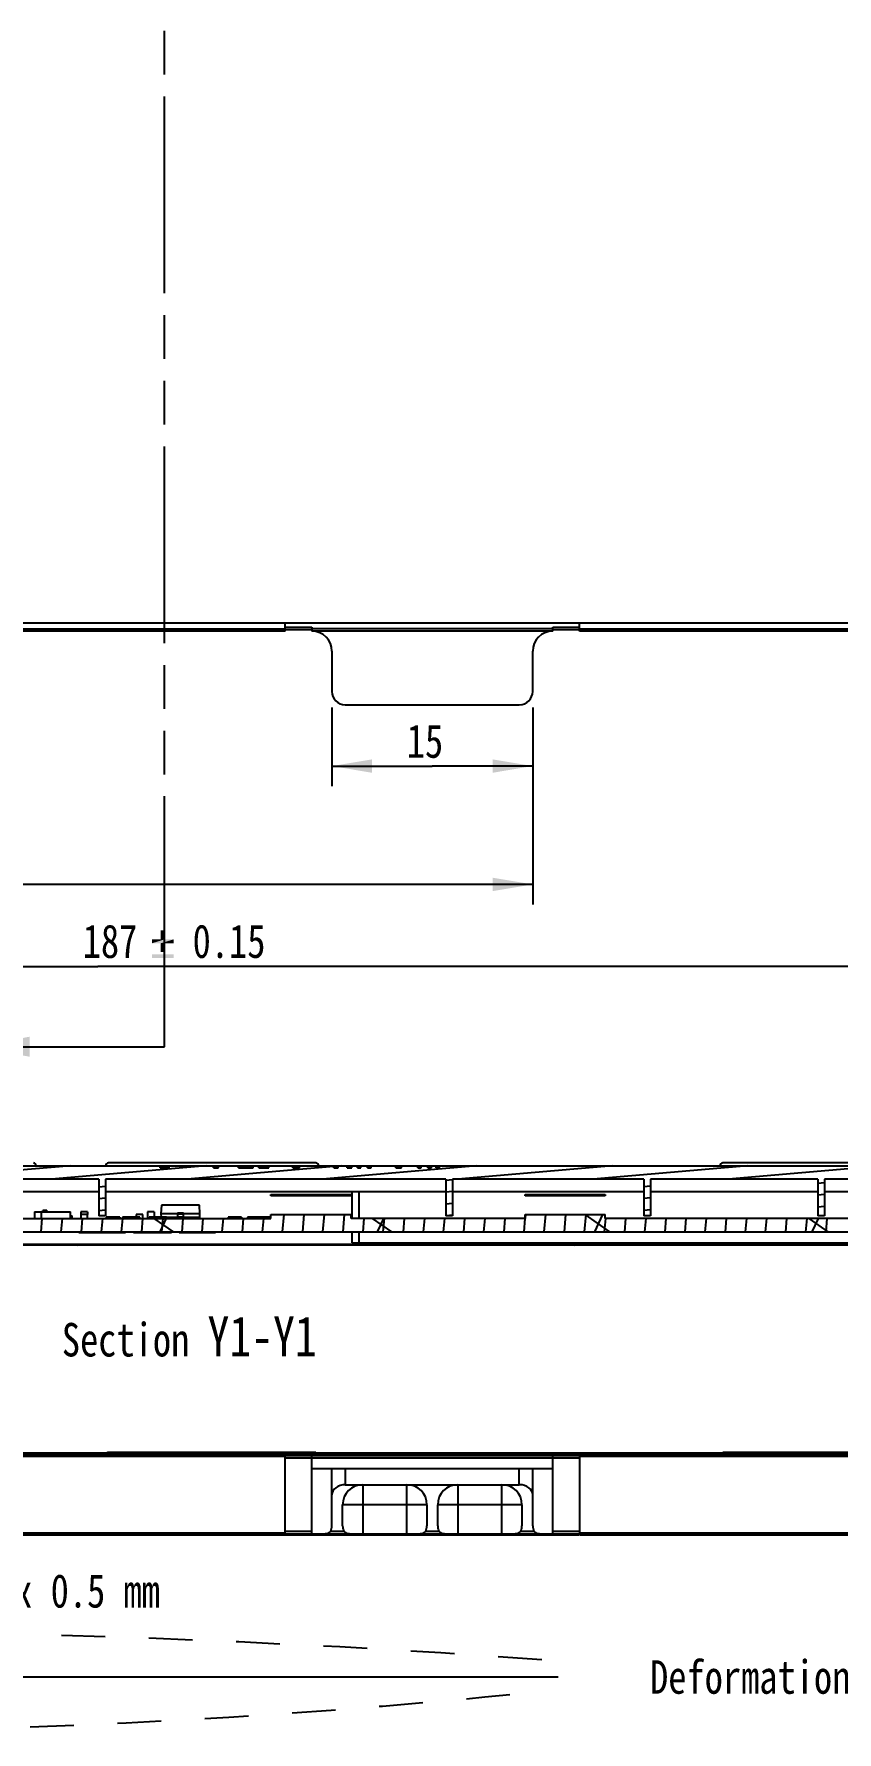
# Model space of a CAD drawing. Header units: millimetres. Extents: x 0 to 594, y 0 to 420.
# Drawn here: x 175.8 to 235.8, y 162.7 to 289.6 of the extents above; entities that cross this region are included whole.
import ezdxf
from ezdxf.enums import TextEntityAlignment as Align

# ---------------------------------------------------------------- set-up
doc = ezdxf.new("R2010")
doc.units = ezdxf.units.MM
doc.header["$LTSCALE"] = 32.67
doc.linetypes.add('DASHED', pattern=[0.2, 0.1, -0.1])
doc.linetypes.add('PHANTOM', pattern=[0.8, 0.45, -0.05, 0.1, -0.05, 0.1, -0.05])
doc.layers.get('0').update_dxf_attribs({"linetype": 'CONTINUOUS'})
doc.styles.get("Standard").update_dxf_attribs({"font": 'txt', "width": 0.8})
doc.dimstyles.new('DIMSTYLE_1', dxfattribs={"dimtxt": 2.5, "dimasz": 3, "dimexe": 1.5, "dimexo": 1.2, "dimtad": 1, "dimdsep": 46, "dimtxsty": 'STANDARD', "dimblk": '_FILLED', "dimblk1": '_FILLED', "dimblk2": '_FILLED', "dimcen": 0.09, "dimazin": 2, "dimtp": 0.01, "dimtm": 0.01, "dimtfac": 1, "dimtofl": 0, "dimtmove": 0, "dimatfit": 3, "dimldrblk": '_FILLED', "dimfxl": 1, "dimtolj": 1, "dimarcsym": 0})
doc.dimstyles.new('DIMSTYLE_2', dxfattribs={"dimtxt": 2.5, "dimasz": 3, "dimexe": 1.5, "dimexo": 1.2, "dimtad": 1, "dimdsep": 46, "dimtxsty": 'STANDARD', "dimblk": '_FILLED', "dimblk1": '_FILLED', "dimblk2": '_FILLED', "dimcen": 0.09, "dimazin": 2, "dimtol": 1, "dimtp": 0.15, "dimtm": 0.15, "dimtfac": 1, "dimtofl": 0, "dimtmove": 0, "dimatfit": 3, "dimldrblk": '_FILLED', "dimfxl": 1, "dimtolj": 1, "dimarcsym": 0})
doc.dimstyles.get("Standard").update_dxf_attribs({"dimtxt": 2.5, "dimasz": 3, "dimexe": 1.5, "dimexo": 1.2, "dimtad": 1, "dimdsep": 46, "dimtxsty": 'STANDARD', "dimblk": '_FILLED', "dimblk1": '_FILLED', "dimblk2": '_FILLED', "dimcen": 0.09, "dimazin": 2, "dimtol": 1, "dimtp": 0.01, "dimtm": 0.01, "dimtfac": 1, "dimtofl": 0, "dimtmove": 0, "dimatfit": 3, "dimldrblk": '_FILLED', "dimfxl": 1, "dimtolj": 1, "dimarcsym": 0})

# ---------------------------------------------------------------- blocks, each defined once
blk = doc.blocks.new('_FILLED')
at = {"color": 0, "linetype": 'BYBLOCK'}
blk.add_solid([(0, 0), (-1, 0.167), (-1, -0.167)], dxfattribs=at)
blk = doc.blocks.new('XSEC_FILLED')
at = {"color": 0, "linetype": 'BYBLOCK'}
blk.add_solid([(0, 0), (-1, 0.1875), (-1, -0.1875)], dxfattribs=at)
blk = doc.blocks.new('*D9')
at = {"color": 7, "linetype": 'CONTINUOUS'}
for p, q in [((87.05, 239.27), (87.05, 224.55)), ((213.05, 239.27), (213.05, 224.55)), ((87.05, 226.05), (150.05, 226.05)), ((213.05, 226.05), (150.05, 226.05))]:
    blk.add_line(p, q, dxfattribs=at)
at = {"color": 7, "linetype": 'CONTINUOUS', "xscale": 3, "yscale": 3, "zscale": 3, "rotation": 180}
blk.add_blockref('_FILLED', (87.05, 226.05), dxfattribs=at)
at = {"color": 7, "linetype": 'CONTINUOUS', "xscale": 3, "yscale": 3, "zscale": 3}
blk.add_blockref('_FILLED', (213.05, 226.05), dxfattribs=at)
at = {"color": 7, "linetype": 'CONTINUOUS', "insert": (150.05, 229.17), "char_height": 2.5, "width": 6, "attachment_point": 2, "line_spacing_factor": 0.9}
blk.add_mtext('126', dxfattribs=at)
blk = doc.blocks.new('*D11')
at = {"color": 7, "linetype": 'CONTINUOUS'}
for p, q in [((198.05, 239.27), (198.05, 233.39)), ((213.05, 239.27), (213.05, 233.39)), ((198.05, 234.89), (205.55, 234.89)), ((213.05, 234.89), (205.55, 234.89))]:
    blk.add_line(p, q, dxfattribs=at)
at = {"color": 7, "linetype": 'CONTINUOUS', "xscale": 3, "yscale": 3, "zscale": 3, "rotation": 180}
blk.add_blockref('_FILLED', (198.05, 234.89), dxfattribs=at)
at = {"color": 7, "linetype": 'CONTINUOUS', "xscale": 3, "yscale": 3, "zscale": 3}
blk.add_blockref('_FILLED', (213.05, 234.89), dxfattribs=at)
at = {"color": 7, "linetype": 'CONTINUOUS', "insert": (205, 238.01), "char_height": 2.5, "width": 4, "attachment_point": 2, "line_spacing_factor": 0.9}
blk.add_mtext('15', dxfattribs=at)
blk = doc.blocks.new('*D13')
at = {"color": 7, "linetype": 'CONTINUOUS'}
for p, q in [((87.05, 239.27), (87.05, 218.43)), ((274.05, 239.27), (274.05, 218.43)), ((87.05, 219.93), (180.55, 219.93)), ((274.05, 219.93), (180.55, 219.93))]:
    blk.add_line(p, q, dxfattribs=at)
at = {"color": 7, "linetype": 'CONTINUOUS', "xscale": 3, "yscale": 3, "zscale": 3, "rotation": 180}
blk.add_blockref('_FILLED', (87.05, 219.93), dxfattribs=at)
at = {"color": 7, "linetype": 'CONTINUOUS', "xscale": 3, "yscale": 3, "zscale": 3}
blk.add_blockref('_FILLED', (274.05, 219.93), dxfattribs=at)
at = {"color": 7, "linetype": 'CONTINUOUS', "width": 0.8}
for s, p in [('187', (181.47, 220.56)), ('0.15', (190.36, 220.56))]:
    blk.add_text(s, height=2.5, dxfattribs=at).set_placement(p, align=Align.CENTER)

msp = doc.modelspace()

# ---------------------------------------------------------------- linework, layer by layer
at = {"color": 7, "linetype": 'PHANTOM'}
for p, q in [((185.55, 217.928), (185.55, 362.583)), ((185.55, 213.928), (185.55, 217.928))]:
    msp.add_line(p, q, dxfattribs=at)
at = {"color": 7, "linetype": 'CONTINUOUS'}
for p, q in [((299.45, 245.568), (61.65, 245.568)), ((166.55, 245.128), (194.55, 245.128)), ((194.55, 244.968), (166.55, 244.968)), ((194.55, 244.968), (194.55, 245.568)), ((194.55, 245.268), (196.55, 245.268)), ((196.55, 245.068), (194.55, 245.068)), ((196.55, 245.268), (196.55, 244.968)), ((196.55, 245.175), (214.55, 245.172)), ((214.55, 244.968), (196.55, 244.968)), ((214.55, 245.268), (216.55, 245.268)), ((214.55, 244.968), (214.55, 245.268)), ((216.55, 245.068), (214.55, 245.068)), ((216.55, 244.968), (216.55, 245.568)), ((216.55, 245.128), (255.55, 245.128)), ((255.55, 244.968), (216.55, 244.968)), ((198.05, 243.468), (198.05, 240.468)), ((213.05, 240.468), (213.05, 243.468)), ((199.05, 239.468), (212.05, 239.468)), ((181.55, 213.928), (185.55, 213.928)), ((119.091, 205.036), (282.772, 205.036)), ((178.535, 205.036), (166.991, 204.026)), ((188.652, 205.036), (177.108, 204.026)), ((196.85, 205.246), (181.35, 205.246)), ((185.204, 204.886), (185.204, 205.036)), ((185.204, 204.886), (185.895, 204.886)), ((185.55, 204.886), (185.55, 205.036)), ((185.895, 204.886), (185.895, 205.036)), ((198.179, 204.985), (187.224, 204.026)), ((189.19, 204.886), (189.19, 205.036)), ((189.19, 204.886), (189.565, 204.886)), ((189.303, 205.036), (189.303, 204.886)), ((189.565, 204.886), (189.565, 205.036)), ((191.078, 204.886), (191.078, 205.036)), ((191.078, 204.886), (192.168, 204.886)), ((192.168, 204.886), (192.168, 205.036)), ((192.585, 204.886), (192.585, 205.036)), ((192.585, 204.886), (193.339, 204.886)), ((192.728, 204.886), (192.728, 205.036)), ((193.03, 204.886), (193.03, 205.036)), ((193.339, 204.886), (193.339, 205.036)), ((195.127, 204.886), (195.127, 205.036)), ((195.127, 204.886), (195.637, 204.886)), ((195.516, 205.036), (195.516, 204.886)), ((195.637, 204.886), (195.637, 205.036)), ((208.885, 205.036), (197.341, 204.026)), ((198.179, 204.886), (198.179, 205.036)), ((198.179, 204.886), (198.519, 204.886)), ((198.239, 204.886), (198.239, 205.036)), ((198.769, 205.036), (198.519, 205.015)), ((198.519, 204.886), (198.519, 205.036)), ((199.191, 204.886), (199.191, 205.036)), ((199.191, 204.886), (199.532, 204.886)), ((199.472, 204.886), (199.472, 205.036)), ((199.532, 204.886), (199.532, 205.036)), ((199.948, 204.886), (199.948, 205.036)), ((199.948, 204.886), (200.206, 204.886)), ((200.206, 204.886), (200.206, 205.036)), ((200.711, 204.886), (200.711, 205.036)), ((200.711, 204.886), (200.976, 204.886)), ((200.976, 204.886), (200.976, 205.036)), ((202.818, 204.886), (202.818, 205.036)), ((202.818, 204.886), (203.241, 204.886)), ((203.088, 204.886), (203.088, 205.036)), ((203.241, 204.886), (203.241, 205.036)), ((204.456, 204.886), (204.456, 205.036)), ((204.456, 204.886), (204.714, 204.886)), ((204.714, 204.886), (204.714, 205.036)), ((205.22, 204.886), (205.22, 205.036)), ((205.22, 204.886), (205.484, 204.886)), ((205.484, 204.886), (205.484, 205.036)), ((205.831, 204.886), (205.831, 205.036)), ((205.831, 204.886), (206.084, 204.886)), ((206.084, 204.886), (206.084, 205.036)), ((219.002, 205.036), (207.458, 204.026)), ((229.119, 205.036), (217.574, 204.026)), ((240.41, 205.246), (227.25, 205.246)), ((239.235, 205.036), (227.691, 204.026)), ((180.625, 204.026), (149.3, 204.026)), ((180.625, 203.096), (149.3, 203.096)), ((180.625, 204.026), (180.625, 201.296)), ((181.125, 203.493), (180.625, 203.449)), ((181.125, 204.026), (181.125, 201.296)), ((206.55, 204.026), (181.125, 204.026)), ((206.55, 203.096), (181.125, 203.096)), ((199.55, 201.096), (199.55, 203.096)), ((200.05, 203.096), (200.05, 201.096)), ((206.55, 204.026), (206.55, 201.296)), ((207.05, 203.991), (206.55, 203.947)), ((207.05, 203.106), (206.55, 203.062)), ((221.35, 204.026), (207.05, 204.026)), ((207.05, 204.026), (207.05, 201.296)), ((221.35, 203.096), (207.05, 203.096)), ((221.35, 204.026), (221.35, 201.296)), ((221.85, 203.515), (221.35, 203.472)), ((234.35, 204.026), (221.85, 204.026)), ((221.85, 204.026), (221.85, 201.296)), ((234.35, 203.096), (221.85, 203.096)), ((234.35, 204.026), (234.35, 201.296)), ((234.85, 203.768), (234.35, 203.724)), ((236.8, 204.026), (234.85, 204.026)), ((234.85, 204.026), (234.85, 201.296)), ((236.8, 203.096), (234.85, 203.096)), ((176.45, 201.596), (176.45, 201.697)), ((176.75, 201.697), (176.45, 201.697)), ((176.75, 201.697), (176.75, 201.596)), ((181.125, 202.608), (180.625, 202.564)), ((181.125, 201.723), (180.625, 201.679)), ((185.303, 202.089), (185.27, 201.447)), ((188.148, 202.096), (185.311, 202.096)), ((188.19, 201.447), (188.156, 202.089)), ((193.475, 202.886), (199.475, 202.886)), ((193.475, 202.786), (193.475, 202.886)), ((199.475, 202.786), (193.475, 202.786)), ((194.307, 202.786), (194.354, 202.886)), ((195.212, 202.786), (195.258, 202.886)), ((196.116, 202.786), (196.163, 202.886)), ((197.021, 202.786), (197.067, 202.886)), ((197.925, 202.786), (197.972, 202.886)), ((198.829, 202.786), (198.876, 202.886)), ((199.475, 202.886), (199.475, 202.786)), ((207.05, 202.221), (206.55, 202.177)), ((212.475, 202.886), (218.475, 202.886)), ((212.475, 202.786), (212.475, 202.886)), ((218.475, 202.786), (212.475, 202.786)), ((213.3, 202.786), (213.347, 202.886)), ((214.205, 202.786), (214.252, 202.886)), ((215.109, 202.786), (215.156, 202.886)), ((216.014, 202.786), (216.06, 202.886)), ((216.918, 202.786), (216.965, 202.886)), ((217.823, 202.786), (217.869, 202.886)), ((218.475, 202.886), (218.475, 202.786)), ((221.85, 202.63), (221.35, 202.587)), ((221.85, 201.745), (221.35, 201.701)), ((234.85, 202.883), (234.35, 202.839)), ((234.85, 201.997), (234.35, 201.954)), ((158.874, 201.096), (193.475, 201.096)), ((175.819, 201.596), (175.819, 201.096)), ((175.819, 201.596), (178.519, 201.596)), ((176.386, 201.096), (176.298, 200.096)), ((176.319, 201.596), (176.319, 201.096)), ((177.89, 201.096), (177.802, 200.096)), ((178.519, 201.096), (178.519, 201.596)), ((178.519, 201.297), (178.639, 201.297)), ((178.639, 201.096), (178.639, 201.297)), ((179.279, 201.396), (179.279, 201.096)), ((179.779, 201.396), (179.279, 201.396)), ((179.28, 201.596), (179.28, 201.396)), ((179.78, 201.596), (179.28, 201.596)), ((179.393, 201.096), (179.306, 200.096)), ((179.779, 201.096), (179.779, 201.396)), ((179.78, 201.596), (179.78, 201.396)), ((181.125, 201.296), (180.625, 201.296)), ((180.897, 201.096), (180.809, 200.096)), ((181.19, 201.196), (181.19, 201.096)), ((182.19, 201.196), (181.19, 201.196)), ((182.19, 201.196), (182.19, 201.096)), ((182.401, 201.096), (182.313, 200.096)), ((183.699, 201.196), (182.399, 201.196)), ((182.399, 201.196), (182.399, 201.096)), ((183.916, 201.396), (183.416, 201.396)), ((183.416, 201.396), (183.416, 201.196)), ((183.699, 201.096), (183.699, 201.196)), ((183.904, 201.096), (183.817, 200.096)), ((183.916, 201.096), (183.916, 201.396)), ((184.766, 201.596), (184.266, 201.596)), ((184.266, 201.596), (184.266, 201.096)), ((185.699, 201.196), (184.399, 201.196)), ((184.399, 201.196), (184.399, 201.096)), ((184.766, 201.596), (184.766, 201.196)), ((186.206, 200.096), (184.778, 201.096)), ((185.223, 200.096), (185.699, 201.118)), ((185.27, 201.446), (185.283, 201.196)), ((186.507, 201.446), (185.276, 201.447)), ((185.408, 201.096), (185.32, 200.096)), ((185.699, 201.096), (185.699, 201.196)), ((186.507, 201.174), (185.699, 201.174)), ((185.999, 201.096), (185.999, 201.178)), ((186.507, 201.511), (186.952, 201.511)), ((186.507, 201.511), (186.507, 201.228)), ((186.952, 201.41), (186.507, 201.41)), ((186.507, 201.228), (186.952, 201.228)), ((186.507, 201.206), (186.952, 201.206)), ((186.507, 201.096), (186.507, 201.206)), ((186.912, 201.096), (186.824, 200.096)), ((186.952, 201.228), (186.952, 201.511)), ((188.183, 201.447), (186.952, 201.446)), ((186.952, 201.206), (186.952, 201.096)), ((188.167, 201.174), (186.952, 201.174)), ((188.175, 201.174), (188.19, 201.446)), ((188.415, 201.096), (188.328, 200.096)), ((189.919, 201.096), (189.832, 200.096)), ((191.289, 201.196), (190.289, 201.196)), ((190.289, 201.196), (190.289, 201.096)), ((191.289, 201.196), (191.289, 201.096)), ((191.423, 201.096), (191.335, 200.096)), ((193.475, 201.196), (191.753, 201.196)), ((191.753, 201.196), (191.753, 201.096)), ((192.926, 201.096), (192.839, 200.096)), ((193.475, 201.396), (199.475, 201.396)), ((193.475, 201.096), (193.475, 201.396)), ((194.456, 201.396), (194.343, 200.096)), ((195.96, 201.396), (195.846, 200.096)), ((197.464, 201.396), (197.35, 200.096)), ((198.967, 201.396), (198.854, 200.096)), ((199.475, 201.096), (199.475, 201.396)), ((212.475, 201.096), (199.475, 201.096)), ((200.445, 201.096), (200.357, 200.096)), ((202.516, 200.096), (201.088, 201.096)), ((201.459, 200.096), (201.925, 201.096)), ((201.949, 201.096), (201.861, 200.096)), ((203.452, 201.096), (203.365, 200.096)), ((204.956, 201.096), (204.868, 200.096)), ((206.46, 201.096), (206.372, 200.096)), ((207.05, 201.296), (206.55, 201.296)), ((207.05, 201.335), (206.604, 201.296)), ((207.963, 201.096), (207.876, 200.096)), ((209.467, 201.096), (209.379, 200.096)), ((210.971, 201.096), (210.883, 200.096)), ((212.474, 201.096), (212.387, 200.096)), ((212.475, 201.396), (218.475, 201.396)), ((212.475, 201.096), (212.475, 201.396)), ((212.501, 201.396), (212.475, 201.098)), ((214.004, 201.396), (213.891, 200.096)), ((215.508, 201.396), (215.394, 200.096)), ((217.012, 201.396), (216.898, 200.096)), ((218.826, 200.096), (216.97, 201.396)), ((217.695, 200.096), (218.301, 201.396)), ((218.489, 201.096), (218.402, 200.096)), ((218.475, 201.096), (218.475, 201.396)), ((239.55, 201.096), (218.475, 201.096)), ((219.993, 201.096), (219.905, 200.096)), ((221.85, 201.296), (221.35, 201.296)), ((221.496, 201.096), (221.409, 200.096)), ((223, 201.096), (222.913, 200.096)), ((224.504, 201.096), (224.416, 200.096)), ((226.008, 201.096), (225.92, 200.096)), ((227.511, 201.096), (227.424, 200.096)), ((229.015, 201.096), (228.927, 200.096)), ((230.519, 201.096), (230.431, 200.096)), ((232.022, 201.096), (231.935, 200.096)), ((233.526, 201.096), (233.438, 200.096)), ((235.136, 200.096), (233.708, 201.096)), ((233.931, 200.096), (234.397, 201.096)), ((234.85, 201.296), (234.35, 201.296)), ((235.03, 201.096), (234.942, 200.096)), ((67.75, 199.176), (293.35, 199.176)), ((147.55, 200.096), (239.55, 200.096)), ((179.021, 199.096), (179.192, 199.176)), ((179.132, 200.046), (179.132, 200.096)), ((179.132, 200.046), (182.632, 200.046)), ((179.57, 200.046), (179.57, 200.096)), ((180.591, 200.046), (180.591, 200.096)), ((181.174, 200.046), (181.174, 200.096)), ((182.195, 200.046), (182.195, 200.096)), ((182.632, 200.046), (182.632, 200.096)), ((183.216, 200.046), (183.216, 200.096)), ((183.216, 200.046), (186.059, 200.046)), ((183.289, 200.046), (183.289, 200.096)), ((183.58, 200.046), (183.58, 200.096)), ((183.872, 200.046), (183.872, 200.096)), ((184.236, 200.046), (184.236, 200.096)), ((184.893, 200.046), (184.893, 200.096)), ((185.257, 200.046), (185.257, 200.096)), ((185.549, 200.046), (185.549, 200.096)), ((185.841, 200.046), (185.841, 200.096)), ((185.986, 200.046), (185.986, 200.096)), ((186.059, 200.046), (186.059, 200.096)), ((186.643, 200.046), (186.643, 200.096)), ((186.643, 200.046), (189.341, 200.046)), ((186.716, 200.046), (186.716, 200.096)), ((186.934, 200.046), (186.934, 200.096)), ((187.226, 200.046), (187.226, 200.096)), ((187.591, 200.046), (187.591, 200.096)), ((188.903, 200.046), (188.903, 200.096)), ((189.341, 200.046), (189.341, 200.096)), ((199.55, 199.276), (199.55, 200.096)), ((199.55, 199.276), (239.55, 199.276)), ((200.05, 200.096), (200.05, 199.276)), ((216.143, 199.096), (216.315, 199.176)), ((293.05, 199.096), (68.05, 199.096)), ((60.71, 183.486), (300.39, 183.486)), ((299.95, 183.566), (61.15, 183.566)), ((194.55, 183.326), (166.55, 183.326)), ((196.85, 183.616), (181.35, 183.616)), ((194.55, 177.466), (194.55, 183.486)), ((194.55, 183.406), (216.55, 183.406)), ((216.55, 183.206), (194.55, 183.206)), ((196.55, 177.546), (196.55, 183.402)), ((214.55, 177.546), (214.55, 183.401)), ((216.55, 183.486), (216.55, 177.466)), ((255.55, 183.326), (216.55, 183.326)), ((240.41, 183.616), (227.25, 183.616)), ((196.55, 182.416), (214.55, 182.416)), ((198.05, 178.149), (198.05, 182.416)), ((199.05, 182.416), (199.05, 181.216)), ((212.05, 181.216), (212.05, 182.416)), ((213.05, 178.149), (213.05, 182.416)), ((199.05, 181.216), (212.05, 181.216)), ((200.35, 181.216), (200.35, 177.546)), ((203.65, 177.546), (203.65, 181.216)), ((207.45, 181.216), (207.45, 177.546)), ((210.75, 177.546), (210.75, 181.216)), ((205.15, 179.716), (198.85, 179.716)), ((198.85, 178.149), (198.85, 179.716)), ((205.15, 179.716), (205.15, 178.149)), ((212.25, 179.716), (205.95, 179.716)), ((205.95, 178.149), (205.95, 179.716)), ((212.25, 179.716), (212.25, 178.149)), ((166.55, 177.626), (194.55, 177.626)), ((194.55, 177.746), (196.55, 177.746)), ((197.958, 177.752), (198.941, 177.752)), ((205.058, 177.752), (206.041, 177.752)), ((212.158, 177.752), (213.141, 177.752)), ((214.55, 177.746), (216.55, 177.746)), ((216.55, 177.626), (255.55, 177.626)), ((166.55, 177.466), (216.495, 177.466)), ((194.576, 177.546), (216.523, 177.546)), ((194.95, 177.546), (194.95, 177.466)), ((216.15, 177.466), (216.15, 177.546)), ((216.55, 177.466), (277.495, 177.466)), ((88.732, 166.871), (214.963, 166.871))]:
    msp.add_line(p, q, dxfattribs=at)
for points in [[(197.958, 177.752), (197.868, 177.633), (197.731, 177.566), (197.541, 177.546)], [(199.358, 177.546), (199.167, 177.566), (199.031, 177.634), (198.941, 177.752)], [(205.058, 177.752), (204.968, 177.633), (204.831, 177.566), (204.641, 177.546)], [(206.458, 177.546), (206.267, 177.566), (206.131, 177.634), (206.041, 177.752)], [(212.158, 177.752), (212.068, 177.633), (211.931, 177.566), (211.741, 177.546)], [(213.558, 177.546), (213.367, 177.566), (213.231, 177.634), (213.141, 177.752)]]:
    msp.add_lwpolyline(points, dxfattribs=at)
for centre, radius, start, end in [((196.55, 243.468), 1.5, 0, 90), ((214.55, 243.468), 1.5, 90, 180), ((199.05, 240.468), 1, 180, 270), ((212.05, 240.468), 1, 270, 360), ((175.75, 205.046), 0.2, 358.28623, 90), ((181.35, 205.046), 0.2, 90, 181.71377), ((196.85, 205.046), 0.2, 358.21606, 90), ((227.25, 205.046), 0.2, 90, 181.78394), ((181.35, 183.416), 0.2, 90, 120.31322), ((196.85, 183.416), 0.2, 358.21606, 21.41537), ((200.35, 179.716), 1.5, 90, 180), ((203.65, 179.716), 1.5, 0, 90), ((207.45, 179.716), 1.5, 90, 180), ((210.75, 179.716), 1.5, 0, 90)]:
    msp.add_arc(centre, radius, start, end, dxfattribs=at)
at = {"color": 7, "linetype": 'DASHED'}
for centre, radius, start, end in [((153.288, -666.404), 836.727, 85.857257, 94.142743), ((154.139, 749.137), 586.396, 263.787499, 275.791228)]:
    msp.add_arc(centre, radius, start, end, dxfattribs=at)
at = {"color": 7, "linetype": 'CONTINUOUS'}
for centre, major_axis, start_param, end_param in [((199.05, 180.449), (1, 0), 1.5707963, 3.1415927), ((212.05, 180.449), (1, 0), 0, 1.5707963), ((196.55, 178.149), (1.5, 0), -0.3519339, 0), ((200.35, 178.149), (1.5, 0), -3.1415927, -2.7896588), ((203.65, 178.149), (1.5, 0), -0.3519339, 0), ((207.45, 178.149), (1.5, 0), -3.1415927, -2.7896588), ((210.75, 178.149), (1.5, 0), -0.3519339, 0), ((214.55, 178.149), (1.5, 0), -3.1415927, -2.7896588)]:
    msp.add_ellipse(centre, major_axis=major_axis, ratio=0.7667725, start_param=start_param, end_param=end_param, dxfattribs=at)
for points in [[(185.55, 222.621), (185.258, 221.946), (185.258, 222.621)], [(185.258, 221.946), (185.55, 222.621), (185.55, 221.946)], [(185.55, 221.946), (186.225, 221.946), (184.601, 221.654)], [(185.258, 221.946), (185.55, 221.946), (184.601, 221.654)], [(185.258, 221.946), (184.601, 221.654), (184.601, 221.946)], [(185.258, 221.654), (184.601, 221.654), (186.225, 221.946)], [(186.225, 220.833), (184.601, 220.559), (184.601, 220.833)], [(184.601, 220.559), (186.225, 220.833), (186.225, 220.559)], [(185.55, 221.654), (185.258, 221.654), (186.225, 221.946)], [(185.55, 221.654), (185.258, 220.997), (185.258, 221.654)], [(185.258, 220.997), (185.55, 221.654), (185.55, 220.997)], [(185.55, 221.654), (186.225, 221.946), (186.225, 221.654)]]:
    msp.add_solid(points, dxfattribs=at)

# ---------------------------------------------------------------- texts
at = {"color": 7, "linetype": 'CONTINUOUS', "char_height": 2.5, "line_spacing_factor": 0.9}
for s, insert, width, attachment_point in [('Section \\H3.0;Y1-Y1', (196.916, 193.795), 28, 3), ('Max 0.5 mm', (171.591, 174.536), 20, 1), ('Deformation Max', (221.819, 168.103), 30, 1)]:
    msp.add_mtext(s, dxfattribs=dict(at, insert=insert, width=width, attachment_point=attachment_point))

# ---------------------------------------------------------------- dimensions: what is measured, and where the dimension line sits
at = {"color": 7, "linetype": 'CONTINUOUS'}
for base, p1, p2, dimstyle, picture, middle in [((213.05, 226.046), (87.05, 240.468), (213.05, 240.468), 'DIMSTYLE_1', '*D9', (150.3, 226.046)), ((274.05, 219.934), (87.05, 240.468), (274.05, 240.468), 'DIMSTYLE_2', '*D13', (186.417, 219.934)), ((213.05, 234.887), (198.05, 240.468), (213.05, 240.468), 'DIMSTYLE_1', '*D11', (205.31, 234.887))]:
    dim = msp.add_linear_dim(base=base, p1=p1, p2=p2, dimstyle=dimstyle, dxfattribs=at)
    dim.commit()
    dim.dimension.update_dxf_attribs({"geometry": picture, "text_midpoint": middle, "dimtype": 160})

# ---------------------------------------------------------------- leaders
msp.add_leader([(171.47, 213.928), (181.55, 213.928)], dimstyle='STANDARD', override={"dimasz": 4, "dimtad": 0, "dimldrblk": 'XSEC_FILLED'}, dxfattribs=at)

doc.saveas('drawing.dxf')
